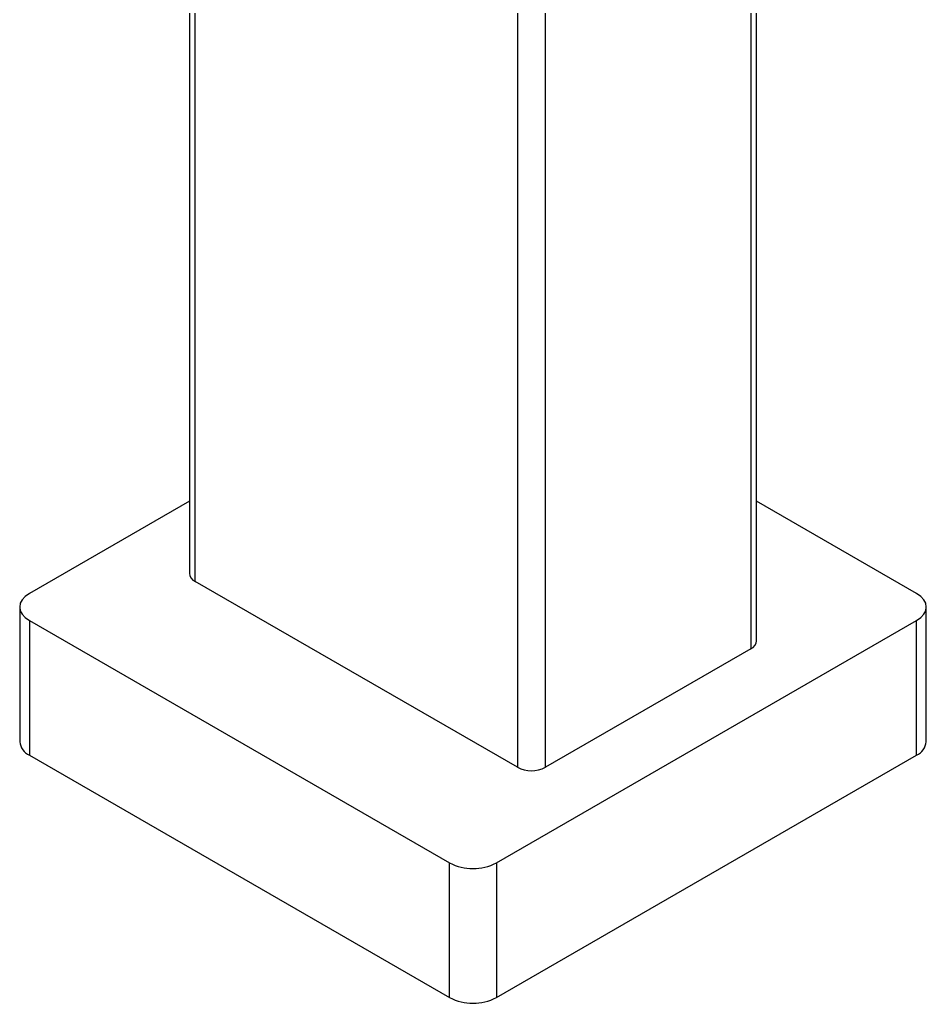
# Model space of a CAD drawing. Header units: millimetres. Extents: x 0 to 17520, y 0 to 12300.
# Drawn here: x 14119.3 to 14393.8, y 7986.2 to 8284.3 of the extents above; entities that cross this region are included whole.
import ezdxf

# ---------------------------------------------------------------- set-up
doc = ezdxf.new("R2010")
doc.units = ezdxf.units.MM
doc.header["$LTSCALE"] = 30

msp = doc.modelspace()

# ---------------------------------------------------------------- linework, layer by layer
for p, q in [((14170.656, 8647.273), (14170.656, 8116.522)), ((14172.414, 8114.073), (14172.414, 8644.824)), ((14340.705, 8624.414), (14340.705, 8093.662)), ((14342.462, 8096.111), (14342.462, 8626.863)), ((14269.995, 8588.492), (14269.995, 8057.74)), ((14278.48, 8057.74), (14278.48, 8588.492)), ((14170.656, 8138.367), (14122.209, 8110.399)), ((14390.91, 8110.399), (14342.462, 8138.367)), ((14269.995, 8057.74), (14172.414, 8114.073)), ((14119.28, 8106.317), (14119.28, 8065.489)), ((14393.839, 8065.489), (14393.839, 8106.317)), ((14122.209, 8102.235), (14249.488, 8028.758)), ((14122.209, 8102.235), (14122.209, 8061.407)), ((14263.631, 8028.758), (14390.91, 8102.235)), ((14390.91, 8061.407), (14390.91, 8102.235)), ((14340.705, 8093.662), (14278.48, 8057.74)), ((14122.209, 8061.407), (14249.488, 7987.931)), ((14263.631, 7987.931), (14390.91, 8061.407)), ((14249.488, 7987.931), (14249.488, 8028.758)), ((14263.631, 8028.758), (14263.631, 7987.931))]:
    msp.add_line(p, q)
at = {"flags": 128}
for points in [[(14122.209, 8110.399), (14120.966, 8109.524), (14120.042, 8108.526), (14119.472, 8107.443), (14119.28, 8106.317), (14119.472, 8105.19), (14120.041, 8104.107), (14120.966, 8103.109), (14122.209, 8102.235)], [(14390.91, 8102.235), (14392.153, 8103.109), (14393.077, 8104.107), (14393.647, 8105.19), (14393.839, 8106.317), (14393.647, 8107.443), (14393.078, 8108.526), (14392.153, 8109.524), (14390.91, 8110.399)]]:
    msp.add_lwpolyline(points, dxfattribs=at)
for centre, radius, start, end in [((14173.658, 8116.821), 3.017, 185.68591, 245.63372), ((14339.46, 8096.411), 3.017, 294.37096, 354.30941), ((14124.285, 8065.989), 5.029, 185.69517, 245.62384), ((14388.835, 8065.988), 5.029, 294.37042, 354.30946), ((14274.237, 8065.928), 9.222, 242.60893, 297.3914), ((14256.559, 8042.405), 15.37, 242.61002, 297.39077), ((14256.559, 8001.578), 15.37, 242.61002, 297.39077)]:
    msp.add_arc(centre, radius, start, end)

doc.saveas('drawing.dxf')
